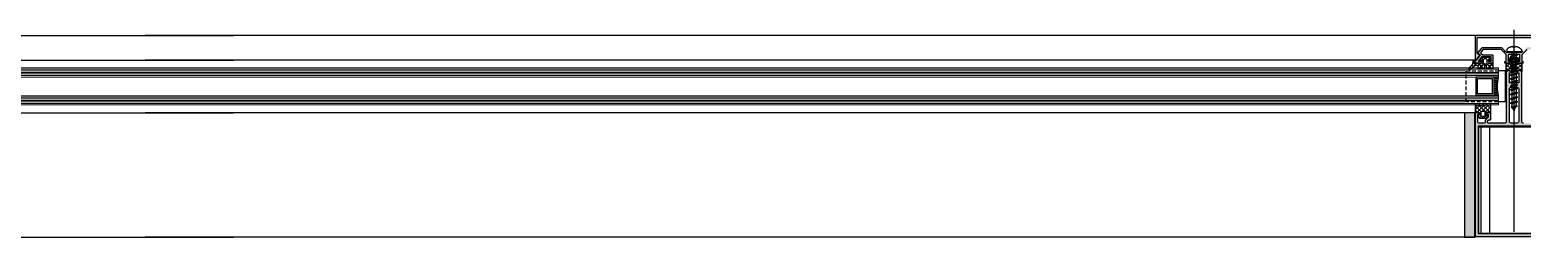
# Model space of a CAD drawing. Header units: millimetres. Extents: x 809 to 8159, y 33 to 4533.
# Drawn here: x 4301.7 to 4397.7, y 3467.1 to 3480.4 of the extents above; entities that cross this region are included whole.
import ezdxf

# ---------------------------------------------------------------- set-up
doc = ezdxf.new("R2010")
doc.units = ezdxf.units.MM
doc.linetypes.add('DASHDOT', pattern=[25.4, 12.7, -6.35, 0, -6.35])
doc.linetypes.add('HIDDEN', pattern=[0.375, 0.25, -0.125])
for name, color, linetype in [('1', 3, 'Continuous'), ('11', 11, 'Continuous'), ('3', 11, 'Continuous'), ('5', 11, 'Continuous'), ('EKSEN', 11, 'Continuous'), ('FITILLER', 240, 'Continuous'), ('GORUNUS-TARAMA', 11, 'Continuous')]:
    doc.layers.add(name, color=color, linetype=linetype)
doc.layers.add('cam', color=5, linetype='Continuous', lineweight=0)

# ---------------------------------------------------------------- blocks, each defined once
blk = doc.blocks.new('ajsdfxcvzx')
h = blk.add_hatch(color=256)
edge = h.paths.add_edge_path()
edge.add_arc((36350.809, -5111.391), 0.05, 90, 180, ccw=False)
edge.add_line((36350.809, -5111.341), (36355.449, -5111.341))
edge.add_arc((36355.449, -5111.391), 0.05, 0, 90, ccw=False)
edge.add_line((36355.499, -5111.391), (36355.499, -5112.345))
edge.add_line((36355.499, -5112.345), (36355.366, -5112.456))
edge.add_arc((36355.398, -5112.494), 0.05, 130, 220)
edge.add_line((36355.36, -5112.526), (36355.593, -5112.804))
edge.add_arc((36355.609, -5112.791), 0.02, 220, 360)
edge.add_line((36355.629, -5112.791), (36355.629, -5111.261))
edge.add_arc((36355.579, -5111.261), 0.05, 0, 90)
edge.add_line((36355.579, -5111.211), (36350.679, -5111.211))
edge.add_arc((36350.679, -5111.261), 0.05, 90, 180)
edge.add_line((36350.629, -5111.261), (36350.629, -5112.791))
edge.add_arc((36350.649, -5112.791), 0.02, 180, 320)
edge.add_line((36350.664, -5112.804), (36350.897, -5112.526))
edge.add_arc((36350.859, -5112.494), 0.05, 320, 410)
edge.add_line((36350.891, -5112.456), (36350.759, -5112.345))
edge.add_line((36350.759, -5112.345), (36350.759, -5111.391))
h = blk.add_hatch(color=256)
edge = h.paths.add_edge_path()
edge.add_line((36351.651, -5112.585), (36351.051, -5112.585))
edge.add_line((36351.051, -5112.585), (36350.816, -5112.865))
edge.add_line((36350.816, -5112.865), (36351.021, -5112.865))
edge.add_line((36351.021, -5112.865), (36351.021, -5112.935))
edge.add_arc((36350.971, -5112.935), 0.05, -90, 0, ccw=False)
edge.add_line((36350.971, -5112.985), (36350.634, -5112.985))
edge.add_line((36350.634, -5112.985), (36350.634, -5112.879))
edge.add_line((36350.634, -5112.879), (36350.932, -5112.523))
edge.add_arc((36350.894, -5112.491), 0.05, 320, 410)
edge.add_line((36350.926, -5112.453), (36350.837, -5112.378))
edge.add_arc((36350.869, -5112.339), 0.05, 140, 230, ccw=False)
edge.add_line((36350.83, -5112.307), (36351.086, -5112.002))
edge.add_arc((36351.125, -5112.035), 0.05, 90, 140, ccw=False)
edge.add_line((36351.125, -5111.985), (36352.304, -5111.985))
edge.add_arc((36352.304, -5112.035), 0.05, 45, 90, ccw=False)
edge.add_line((36352.339, -5111.999), (36352.517, -5112.176))
edge.add_line((36352.517, -5112.176), (36352.517, -5112.219))
edge.add_line((36352.517, -5112.219), (36352.559, -5112.219))
edge.add_line((36352.559, -5112.219), (36352.614, -5112.274))
edge.add_arc((36352.649, -5112.238), 0.05, 225, 270)
edge.add_line((36352.649, -5112.288), (36353.608, -5112.288))
edge.add_arc((36353.608, -5112.238), 0.05, 270, 315)
edge.add_line((36353.643, -5112.274), (36353.698, -5112.219))
edge.add_line((36353.698, -5112.219), (36353.741, -5112.219))
edge.add_line((36353.741, -5112.219), (36353.741, -5112.176))
edge.add_line((36353.741, -5112.176), (36353.918, -5111.999))
edge.add_arc((36353.953, -5112.035), 0.05, 90, 135, ccw=False)
edge.add_line((36353.953, -5111.985), (36355.133, -5111.985))
edge.add_arc((36355.133, -5112.035), 0.05, 40, 90, ccw=False)
edge.add_line((36355.171, -5112.002), (36355.427, -5112.307))
edge.add_arc((36355.388, -5112.339), 0.05, -50, 40, ccw=False)
edge.add_line((36355.421, -5112.378), (36355.331, -5112.453))
edge.add_arc((36355.363, -5112.491), 0.05, 130, 220)
edge.add_line((36355.325, -5112.523), (36355.624, -5112.879))
edge.add_line((36355.624, -5112.879), (36355.624, -5112.985))
edge.add_line((36355.624, -5112.985), (36355.286, -5112.985))
edge.add_arc((36355.286, -5112.935), 0.05, 180, 270, ccw=False)
edge.add_line((36355.236, -5112.935), (36355.236, -5112.865))
edge.add_line((36355.236, -5112.865), (36355.441, -5112.865))
edge.add_line((36355.441, -5112.865), (36355.206, -5112.585))
edge.add_line((36355.206, -5112.585), (36354.606, -5112.585))
edge.add_line((36354.606, -5112.585), (36354.606, -5112.865))
edge.add_line((36354.606, -5112.865), (36354.736, -5112.865))
edge.add_line((36354.736, -5112.865), (36354.736, -5112.935))
edge.add_arc((36354.686, -5112.935), 0.05, 270, 360, ccw=False)
edge.add_line((36354.686, -5112.985), (36354.486, -5112.985))
edge.add_line((36354.486, -5112.985), (36354.486, -5112.515))
edge.add_arc((36354.536, -5112.515), 0.05, 90, 180, ccw=False)
edge.add_line((36354.536, -5112.465), (36355.112, -5112.465))
edge.add_arc((36355.112, -5112.415), 0.05, 270, 310)
edge.add_line((36355.144, -5112.453), (36355.252, -5112.363))
edge.add_arc((36355.219, -5112.325), 0.05, 310, 400)
edge.add_line((36355.258, -5112.292), (36355.115, -5112.122))
edge.add_arc((36355.077, -5112.155), 0.05, 40, 90)
edge.add_line((36355.077, -5112.105), (36354.003, -5112.105))
edge.add_arc((36354.003, -5112.155), 0.05, 90, 135)
edge.add_line((36353.968, -5112.119), (36353.643, -5112.443))
edge.add_arc((36353.679, -5112.479), 0.05, 135, 180)
edge.add_line((36353.629, -5112.479), (36353.629, -5112.885))
edge.add_line((36353.629, -5112.885), (36353.729, -5112.885))
edge.add_line((36353.729, -5112.885), (36353.729, -5112.985))
edge.add_line((36353.729, -5112.985), (36353.429, -5112.985))
edge.add_arc((36353.429, -5112.935), 0.05, 180, 270, ccw=False)
edge.add_line((36353.379, -5112.935), (36353.379, -5112.865))
edge.add_line((36353.379, -5112.865), (36353.509, -5112.865))
edge.add_line((36353.509, -5112.865), (36353.509, -5112.488))
edge.add_arc((36353.459, -5112.488), 0.05, 0, 90)
edge.add_line((36353.459, -5112.438), (36352.799, -5112.438))
edge.add_arc((36352.799, -5112.488), 0.05, 90, 180)
edge.add_line((36352.749, -5112.488), (36352.749, -5112.865))
edge.add_line((36352.749, -5112.865), (36352.879, -5112.865))
edge.add_line((36352.879, -5112.865), (36352.879, -5112.935))
edge.add_arc((36352.829, -5112.935), 0.05, 270, 360, ccw=False)
edge.add_line((36352.829, -5112.985), (36352.529, -5112.985))
edge.add_line((36352.529, -5112.985), (36352.529, -5112.885))
edge.add_line((36352.529, -5112.885), (36352.629, -5112.885))
edge.add_line((36352.629, -5112.885), (36352.629, -5112.479))
edge.add_arc((36352.579, -5112.479), 0.05, 0, 45)
edge.add_line((36352.614, -5112.443), (36352.29, -5112.119))
edge.add_arc((36352.254, -5112.155), 0.05, 45, 90)
edge.add_line((36352.254, -5112.105), (36351.18, -5112.105))
edge.add_arc((36351.18, -5112.155), 0.05, 90, 140)
edge.add_line((36351.142, -5112.122), (36350.999, -5112.292))
edge.add_arc((36351.038, -5112.325), 0.05, 140, 230)
edge.add_line((36351.006, -5112.363), (36351.113, -5112.453))
edge.add_arc((36351.145, -5112.415), 0.05, 230, 270)
edge.add_line((36351.145, -5112.465), (36351.721, -5112.465))
edge.add_arc((36351.721, -5112.515), 0.05, 0, 90, ccw=False)
edge.add_line((36351.771, -5112.515), (36351.771, -5112.985))
edge.add_line((36351.771, -5112.985), (36351.571, -5112.985))
edge.add_arc((36351.571, -5112.935), 0.05, 180, 270, ccw=False)
edge.add_line((36351.521, -5112.935), (36351.521, -5112.865))
edge.add_line((36351.521, -5112.865), (36351.651, -5112.865))
edge.add_line((36351.651, -5112.865), (36351.651, -5112.585))
h = blk.add_hatch(color=256)
edge = h.paths.add_edge_path()
edge.add_line((36355.379, -5116.205), (36355.379, -5116.275))
edge.add_line((36355.379, -5116.275), (36355.469, -5116.275))
edge.add_line((36355.469, -5116.275), (36355.469, -5116.755))
edge.add_arc((36355.369, -5116.755), 0.1, 270, 360, ccw=False)
edge.add_line((36355.369, -5116.855), (36355.089, -5116.855))
edge.add_arc((36355.089, -5116.755), 0.1, 180, 270, ccw=False)
edge.add_line((36354.989, -5116.755), (36354.989, -5116.675))
edge.add_arc((36354.939, -5116.675), 0.05, 0, 45)
edge.add_line((36354.974, -5116.64), (36354.803, -5116.469))
edge.add_arc((36354.839, -5116.434), 0.05, 180, 225, ccw=False)
edge.add_line((36354.789, -5116.434), (36354.789, -5116.275))
edge.add_line((36354.789, -5116.275), (36354.879, -5116.275))
edge.add_line((36354.879, -5116.275), (36354.879, -5116.205))
edge.add_arc((36354.829, -5116.205), 0.05, 360, 450)
edge.add_line((36354.829, -5116.155), (36354.629, -5116.155))
edge.add_line((36354.629, -5116.155), (36354.629, -5116.595))
edge.add_arc((36354.679, -5116.595), 0.05, 180, 270)
edge.add_line((36354.679, -5116.645), (36354.746, -5116.645))
edge.add_arc((36354.746, -5116.695), 0.05, 45, 90, ccw=False)
edge.add_line((36354.781, -5116.659), (36354.814, -5116.692))
edge.add_arc((36354.779, -5116.727), 0.05, 0, 45, ccw=False)
edge.add_line((36354.829, -5116.727), (36354.829, -5116.805))
edge.add_arc((36354.779, -5116.805), 0.05, 270, 360, ccw=False)
edge.add_line((36354.779, -5116.855), (36354.529, -5116.855))
edge.add_line((36354.529, -5116.855), (36354.159, -5116.855))
edge.add_line((36354.159, -5116.855), (36354.129, -5116.885))
edge.add_line((36354.129, -5116.885), (36354.099, -5116.855))
edge.add_line((36354.099, -5116.855), (36353.729, -5116.855))
edge.add_arc((36353.72, -5116.763), 0.0919, 179.04495, 275.07053, ccw=False)
edge.add_line((36353.629, -5116.762), (36353.629, -5114.485))
edge.add_arc((36353.629, -5114.465), 0.02, 90, 270, ccw=False)
edge.add_line((36353.629, -5114.445), (36353.629, -5114.425))
edge.add_arc((36353.629, -5114.405), 0.02, 90, 270, ccw=False)
edge.add_line((36353.629, -5114.385), (36353.629, -5113.455))
edge.add_line((36353.629, -5113.455), (36353.489, -5113.455))
edge.add_arc((36353.489, -5113.515), 0.06, 90, 180)
edge.add_line((36353.429, -5113.515), (36353.359, -5113.515))
edge.add_arc((36353.359, -5113.545), 0.03, 90, 180)
edge.add_line((36353.329, -5113.545), (36353.329, -5113.585))
edge.add_arc((36353.359, -5113.585), 0.03, 180, 270)
edge.add_line((36353.359, -5113.615), (36353.429, -5113.615))
edge.add_line((36353.429, -5113.615), (36353.429, -5114.255))
edge.add_line((36353.429, -5114.255), (36353.179, -5114.255))
edge.add_line((36353.179, -5114.255), (36353.129, -5114.305))
edge.add_line((36353.129, -5114.305), (36353.079, -5114.255))
edge.add_line((36353.079, -5114.255), (36352.829, -5114.255))
edge.add_line((36352.829, -5114.255), (36352.829, -5113.615))
edge.add_line((36352.829, -5113.615), (36352.899, -5113.615))
edge.add_arc((36352.899, -5113.585), 0.03, 270, 360)
edge.add_line((36352.929, -5113.585), (36352.929, -5113.545))
edge.add_arc((36352.899, -5113.545), 0.03, 360, 450)
edge.add_line((36352.899, -5113.515), (36352.829, -5113.515))
edge.add_arc((36352.769, -5113.515), 0.06, 0, 90)
edge.add_line((36352.769, -5113.455), (36352.629, -5113.455))
edge.add_line((36352.629, -5113.455), (36352.629, -5114.385))
edge.add_arc((36352.629, -5114.405), 0.02, -90, 90, ccw=False)
edge.add_line((36352.629, -5114.425), (36352.629, -5114.445))
edge.add_arc((36352.629, -5114.465), 0.02, -90, 90, ccw=False)
edge.add_line((36352.629, -5114.485), (36352.629, -5116.762))
edge.add_arc((36352.537, -5116.763), 0.0919, -95.07053, 0.95505, ccw=False)
edge.add_line((36352.529, -5116.855), (36352.159, -5116.855))
edge.add_line((36352.159, -5116.855), (36352.129, -5116.885))
edge.add_line((36352.129, -5116.885), (36352.099, -5116.855))
edge.add_line((36352.099, -5116.855), (36351.729, -5116.855))
edge.add_line((36351.729, -5116.855), (36351.479, -5116.855))
edge.add_arc((36351.479, -5116.805), 0.05, 180, 270, ccw=False)
edge.add_line((36351.429, -5116.805), (36351.429, -5116.727))
edge.add_arc((36351.479, -5116.727), 0.05, 135, 180, ccw=False)
edge.add_line((36351.443, -5116.692), (36351.476, -5116.659))
edge.add_arc((36351.511, -5116.695), 0.05, 90, 135, ccw=False)
edge.add_line((36351.511, -5116.645), (36351.579, -5116.645))
edge.add_arc((36351.579, -5116.595), 0.05, 270, 360)
edge.add_line((36351.629, -5116.595), (36351.629, -5116.155))
edge.add_line((36351.629, -5116.155), (36351.429, -5116.155))
edge.add_arc((36351.429, -5116.205), 0.05, 90, 180)
edge.add_line((36351.379, -5116.205), (36351.379, -5116.275))
edge.add_line((36351.379, -5116.275), (36351.469, -5116.275))
edge.add_line((36351.469, -5116.275), (36351.469, -5116.434))
edge.add_arc((36351.419, -5116.434), 0.05, -45, 0, ccw=False)
edge.add_line((36351.454, -5116.469), (36351.283, -5116.64))
edge.add_arc((36351.319, -5116.675), 0.05, 135, 180)
edge.add_line((36351.269, -5116.675), (36351.269, -5116.755))
edge.add_arc((36351.169, -5116.755), 0.1, 270, 360, ccw=False)
edge.add_line((36351.169, -5116.855), (36350.889, -5116.855))
edge.add_arc((36350.889, -5116.755), 0.1, 180, 270, ccw=False)
edge.add_line((36350.789, -5116.755), (36350.789, -5116.275))
edge.add_line((36350.789, -5116.275), (36350.879, -5116.275))
edge.add_line((36350.879, -5116.275), (36350.879, -5116.205))
edge.add_arc((36350.829, -5116.205), 0.05, 360, 450)
edge.add_line((36350.829, -5116.155), (36350.629, -5116.155))
edge.add_line((36350.629, -5116.155), (36350.629, -5124.147))
edge.add_line((36350.629, -5124.147), (36355.629, -5124.147))
edge.add_line((36355.629, -5124.147), (36355.629, -5116.155))
edge.add_line((36355.629, -5116.155), (36355.429, -5116.155))
edge.add_arc((36355.429, -5116.205), 0.05, 90, 180)
h.paths.add_polyline_path([(36350.83, -5117.047), (36350.83, -5123.947), (36355.43, -5123.947), (36355.43, -5117.047), (36353.13, -5117.047)], flags=16)
edge = h.paths.add_edge_path(flags=16)
edge.add_arc((36353.33, -5114.647), 0.1, 0, 90, ccw=False)
edge.add_line((36353.43, -5114.647), (36353.43, -5116.747))
edge.add_arc((36353.33, -5116.747), 0.1, 270, 360, ccw=False)
edge.add_line((36353.33, -5116.847), (36352.93, -5116.847))
edge.add_arc((36352.93, -5116.747), 0.1, 180, 270, ccw=False)
edge.add_line((36352.83, -5116.747), (36352.83, -5114.647))
edge.add_arc((36352.93, -5114.647), 0.1, 90, 180, ccw=False)
edge.add_line((36352.93, -5114.547), (36353.33, -5114.547))
h = blk.add_hatch()
h.set_pattern_fill('NET', color=256, angle=270, style=0)
h.set_pattern_definition([(270, (36349.51992, -5172.3263), (0.125, -4e-17), []), (360, (36349.51992, -5172.3263), (5e-17, 0.125), [])])
h.paths.add_polyline_path([(36351.835, -5113.905), (36351.835, -5115.067), (36352.133, -5115.067), (36352.093, -5114.869), (36352.073, -5114.63), (36352.073, -5114.372), (36352.103, -5114.044), (36352.123, -5113.905)])
at = {"layer": 'FITILLER'}
h = blk.add_hatch(dxfattribs=at)
h.set_pattern_fill('NET', color=256, scale=1.5, angle=315, style=0)
h.set_pattern_definition([(225, (36341.48968, -5098.56867), (-0.1325825, 0.1325825), []), (135, (36341.48968, -5098.56867), (0.1325825, 0.1325825), [])])
edge = h.paths.add_edge_path(flags=16)
edge.add_arc((36351.246, -5112.813), 0.1, 90, 180)
edge.add_line((36351.146, -5112.813), (36351.146, -5112.938))
edge.add_arc((36351.246, -5112.938), 0.1, 180, 270)
edge.add_line((36351.246, -5113.038), (36351.296, -5113.038))
edge.add_arc((36351.296, -5112.938), 0.1, 270, 360)
edge.add_line((36351.396, -5112.938), (36351.396, -5112.813))
edge.add_arc((36351.296, -5112.813), 0.1, 360, 450)
edge.add_line((36351.296, -5112.713), (36351.246, -5112.713))
edge = h.paths.add_edge_path()
edge.add_arc((36350.287, -5112.969), 0.2, 319.76686, 350)
edge.add_line((36350.484, -5113.004), (36350.508, -5112.869))
edge.add_arc((36350.557, -5112.878), 0.05, 105, 170, ccw=False)
edge.add_line((36350.544, -5112.83), (36350.614, -5112.811))
edge.add_line((36350.614, -5112.811), (36350.614, -5112.988))
edge.add_line((36350.614, -5112.988), (36350.996, -5112.988))
edge.add_arc((36350.996, -5112.938), 0.05, 270, 360)
edge.add_line((36351.046, -5112.938), (36351.046, -5112.818))
edge.add_line((36351.046, -5112.818), (36350.946, -5112.818))
edge.add_line((36350.946, -5112.818), (36350.946, -5112.768))
edge.add_line((36350.946, -5112.768), (36351.021, -5112.638))
edge.add_arc((36351.064, -5112.663), 0.05, 90, 150, ccw=False)
edge.add_line((36351.064, -5112.613), (36351.478, -5112.613))
edge.add_arc((36351.478, -5112.663), 0.05, 30, 90, ccw=False)
edge.add_line((36351.521, -5112.638), (36351.596, -5112.768))
edge.add_line((36351.596, -5112.768), (36351.596, -5112.818))
edge.add_line((36351.596, -5112.818), (36351.496, -5112.818))
edge.add_line((36351.496, -5112.818), (36351.496, -5112.938))
edge.add_arc((36351.546, -5112.938), 0.05, 180, 270)
edge.add_line((36351.546, -5112.988), (36351.771, -5112.988))
edge.add_line((36351.771, -5112.988), (36351.771, -5113.338))
edge.add_line((36351.771, -5113.338), (36351.621, -5113.338))
edge.add_line((36351.621, -5113.338), (36351.621, -5113.188))
edge.add_arc((36351.571, -5113.188), 0.05, 0, 90)
edge.add_line((36351.571, -5113.138), (36351.551, -5113.138))
edge.add_arc((36351.551, -5113.188), 0.05, 90, 180)
edge.add_line((36351.501, -5113.188), (36351.501, -5113.338))
edge.add_line((36351.501, -5113.338), (36351.351, -5113.338))
edge.add_line((36351.351, -5113.338), (36351.351, -5113.188))
edge.add_arc((36351.301, -5113.188), 0.05, 360, 450)
edge.add_line((36351.301, -5113.138), (36351.281, -5113.138))
edge.add_arc((36351.281, -5113.188), 0.05, 90, 180)
edge.add_line((36351.231, -5113.188), (36351.231, -5113.338))
edge.add_line((36351.231, -5113.338), (36351.081, -5113.338))
edge.add_line((36351.081, -5113.338), (36351.081, -5113.188))
edge.add_arc((36351.031, -5113.188), 0.05, 360, 450)
edge.add_line((36351.031, -5113.138), (36351.011, -5113.138))
edge.add_arc((36351.011, -5113.188), 0.05, 90, 180)
edge.add_line((36350.961, -5113.188), (36350.961, -5113.338))
edge.add_line((36350.961, -5113.338), (36350.811, -5113.338))
edge.add_line((36350.811, -5113.338), (36350.811, -5113.188))
edge.add_arc((36350.761, -5113.188), 0.05, 0, 90)
edge.add_line((36350.761, -5113.138), (36350.653, -5113.138))
edge.add_arc((36350.653, -5113.188), 0.05, 90, 130)
edge.add_line((36350.621, -5113.149), (36350.302, -5113.417))
edge.add_arc((36350.264, -5113.385), 0.05, 139.76686, 319.76686, ccw=False)
edge.add_line((36350.225, -5113.352), (36350.44, -5113.099))
h = blk.add_hatch(dxfattribs=at)
h.set_pattern_fill('NET', color=256, scale=1.5, angle=315, style=0)
h.set_pattern_definition([(315, (36434.0099, -5094.67452), (0.13258252, 0.13258252), []), (45, (36434.0099, -5094.67452), (-0.13258252, 0.13258252), [])])
edge = h.paths.add_edge_path(flags=16)
edge.add_arc((36353.153, -5112.979), 0.1, 270, 360)
edge.add_line((36353.253, -5112.979), (36353.253, -5112.821))
edge.add_arc((36353.153, -5112.821), 0.1, 360, 450)
edge.add_line((36353.153, -5112.721), (36353.103, -5112.721))
edge.add_arc((36353.103, -5112.821), 0.1, 90, 180)
edge.add_line((36353.003, -5112.821), (36353.003, -5112.979))
edge.add_arc((36353.103, -5112.979), 0.1, 180, 270)
edge.add_line((36353.103, -5113.079), (36353.153, -5113.079))
edge = h.paths.add_edge_path()
edge.add_line((36353.628, -5112.996), (36353.628, -5113.513))
edge.add_arc((36353.618, -5113.513), 0.01, -135, 0, ccw=False)
edge.add_line((36353.611, -5113.52), (36353.5, -5113.409))
edge.add_arc((36353.493, -5113.415), 0.00893, 45, 135)
edge.add_line((36353.487, -5113.409), (36353.378, -5113.518))
edge.add_arc((36353.371, -5113.512), 0.00893, 225, 315, ccw=False)
edge.add_line((36353.365, -5113.518), (36353.256, -5113.409))
edge.add_arc((36353.25, -5113.415), 0.00893, 45, 135)
edge.add_line((36353.243, -5113.409), (36353.134, -5113.518))
edge.add_arc((36353.128, -5113.512), 0.00893, 225, 315, ccw=False)
edge.add_line((36353.121, -5113.518), (36353.012, -5113.409))
edge.add_arc((36353.006, -5113.415), 0.00893, 45, 135)
edge.add_line((36352.999, -5113.409), (36352.89, -5113.518))
edge.add_arc((36352.884, -5113.512), 0.00893, 225, 315, ccw=False)
edge.add_line((36352.877, -5113.518), (36352.768, -5113.409))
edge.add_arc((36352.762, -5113.415), 0.00893, 45, 135)
edge.add_line((36352.755, -5113.409), (36352.645, -5113.52))
edge.add_arc((36352.638, -5113.513), 0.01, 180, 315, ccw=False)
edge.add_line((36352.628, -5113.513), (36352.628, -5112.996))
edge.add_line((36352.628, -5112.996), (36352.853, -5112.996))
edge.add_arc((36352.853, -5112.946), 0.05, 270, 360)
edge.add_line((36352.903, -5112.946), (36352.903, -5112.826))
edge.add_line((36352.903, -5112.826), (36352.803, -5112.826))
edge.add_line((36352.803, -5112.826), (36352.803, -5112.776))
edge.add_line((36352.803, -5112.776), (36352.878, -5112.646))
edge.add_arc((36352.921, -5112.671), 0.05, 90, 150, ccw=False)
edge.add_line((36352.921, -5112.621), (36353.334, -5112.621))
edge.add_arc((36353.334, -5112.671), 0.05, 30, 90, ccw=False)
edge.add_line((36353.378, -5112.646), (36353.453, -5112.776))
edge.add_line((36353.453, -5112.776), (36353.453, -5112.826))
edge.add_line((36353.453, -5112.826), (36353.353, -5112.826))
edge.add_line((36353.353, -5112.826), (36353.353, -5112.946))
edge.add_arc((36353.403, -5112.946), 0.05, 180, 270)
edge.add_line((36353.403, -5112.996), (36353.628, -5112.996))
h = blk.add_hatch(dxfattribs=at)
h.set_pattern_fill('DOTS', color=256, scale=1.2, angle=225, style=0)
h.set_pattern_definition([(315, (36216.916016, -5021.98938), (-0.026516504, -0.079549513), [0, -0.075])])
h.paths.add_polyline_path([(36350.615, -5116.185), (36349.933, -5116.185), (36349.933, -5124.181), (36350.615, -5124.181)])
h = blk.add_hatch(dxfattribs=at)
h.set_pattern_fill('NET', color=256, scale=1.5, angle=315, style=0)
h.set_pattern_definition([(225, (36345.7312, -5102.54466), (-0.1325825, 0.1325825), []), (135, (36345.7312, -5102.54466), (0.1325825, 0.1325825), [])])
edge = h.paths.add_edge_path(flags=16)
edge.add_arc((36351.154, -5116.176), 0.1, 0, 90, ccw=False)
edge.add_line((36351.254, -5116.176), (36351.254, -5116.335))
edge.add_arc((36351.154, -5116.335), 0.1, -90, 0, ccw=False)
edge.add_line((36351.154, -5116.435), (36351.104, -5116.435))
edge.add_arc((36351.104, -5116.335), 0.1, 180, 270, ccw=False)
edge.add_line((36351.004, -5116.335), (36351.004, -5116.176))
edge.add_arc((36351.104, -5116.176), 0.1, 90, 180, ccw=False)
edge.add_line((36351.104, -5116.076), (36351.154, -5116.076))
edge = h.paths.add_edge_path()
edge.add_line((36351.629, -5116.16), (36351.629, -5115.643))
edge.add_arc((36351.619, -5115.643), 0.01, 360, 495)
edge.add_line((36351.612, -5115.636), (36351.501, -5115.746))
edge.add_arc((36351.494, -5115.74), 0.00893, 225, 315, ccw=False)
edge.add_line((36351.488, -5115.746), (36351.379, -5115.637))
edge.add_arc((36351.372, -5115.644), 0.00893, 45, 135)
edge.add_line((36351.366, -5115.637), (36351.257, -5115.746))
edge.add_arc((36351.251, -5115.74), 0.00893, 225, 315, ccw=False)
edge.add_line((36351.244, -5115.746), (36351.135, -5115.637))
edge.add_arc((36351.129, -5115.644), 0.00893, 45, 135)
edge.add_line((36351.122, -5115.637), (36351.013, -5115.746))
edge.add_arc((36351.007, -5115.74), 0.00893, 225, 315, ccw=False)
edge.add_line((36351, -5115.746), (36350.891, -5115.637))
edge.add_arc((36350.885, -5115.644), 0.00893, 45, 135)
edge.add_line((36350.878, -5115.637), (36350.769, -5115.746))
edge.add_arc((36350.763, -5115.74), 0.00893, 225, 315, ccw=False)
edge.add_line((36350.756, -5115.746), (36350.646, -5115.636))
edge.add_arc((36350.639, -5115.643), 0.01, 45, 180)
edge.add_line((36350.629, -5115.643), (36350.629, -5116.16))
edge.add_line((36350.629, -5116.16), (36350.854, -5116.16))
edge.add_arc((36350.854, -5116.21), 0.05, 0, 90, ccw=False)
edge.add_line((36350.904, -5116.21), (36350.904, -5116.33))
edge.add_line((36350.904, -5116.33), (36350.804, -5116.33))
edge.add_line((36350.804, -5116.33), (36350.804, -5116.38))
edge.add_line((36350.804, -5116.38), (36350.879, -5116.51))
edge.add_arc((36350.922, -5116.485), 0.05, 210, 270)
edge.add_line((36350.922, -5116.535), (36351.335, -5116.535))
edge.add_arc((36351.335, -5116.485), 0.05, 270, 330)
edge.add_line((36351.379, -5116.51), (36351.454, -5116.38))
edge.add_line((36351.454, -5116.38), (36351.454, -5116.33))
edge.add_line((36351.454, -5116.33), (36351.354, -5116.33))
edge.add_line((36351.354, -5116.33), (36351.354, -5116.21))
edge.add_arc((36351.404, -5116.21), 0.05, 90, 180, ccw=False)
edge.add_line((36351.404, -5116.16), (36351.629, -5116.16))
at = {"linetype": 'HIDDEN'}
for p, q in [((36350.046, -5113.485), (36352.129, -5113.485)), ((36350.046, -5115.485), (36350.046, -5113.485)), ((36352.105, -5115.485), (36350.046, -5115.485))]:
    blk.add_line(p, q, dxfattribs=at)
for p, q in [((36352.125, -5113.485), (36352.129, -5113.485)), ((36351.829, -5113.881), (36351.829, -5114.481))]:
    blk.add_line(p, q)
at = {"elevation": 0}
for points in [[(36350.759, -5111.391, -0.414214), (36350.809, -5111.341), (36355.449, -5111.341, -0.414214), (36355.499, -5111.391), (36355.499, -5112.345), (36355.366, -5112.456, 0.414214), (36355.36, -5112.526), (36355.593, -5112.804, 0.700208), (36355.629, -5112.791), (36355.629, -5111.261, 0.414214), (36355.579, -5111.211), (36350.679, -5111.211, 0.414214), (36350.629, -5111.261), (36350.629, -5112.791, 0.700208), (36350.664, -5112.804), (36350.897, -5112.526, 0.414214), (36350.891, -5112.456), (36350.759, -5112.345)], [(36353.33, -5114.547, -0.414214), (36353.43, -5114.647), (36353.43, -5116.747, -0.414214), (36353.33, -5116.847), (36352.93, -5116.847, -0.414214), (36352.83, -5116.747), (36352.83, -5114.647, -0.414214), (36352.93, -5114.547)]]:
    blk.add_lwpolyline(points, format="xyb", close=True, dxfattribs=at)
for points in [[(36353.968, -5112.119), (36353.643, -5112.443, 0.198912), (36353.629, -5112.479), (36353.629, -5112.885), (36353.729, -5112.885)], [(36353.729, -5112.985), (36353.429, -5112.985, -0.414214), (36353.379, -5112.935), (36353.379, -5112.865), (36353.509, -5112.865), (36353.509, -5112.488, 0.414214), (36353.459, -5112.438), (36352.799, -5112.438, 0.414214), (36352.749, -5112.488), (36352.749, -5112.865), (36352.879, -5112.865), (36352.879, -5112.935, -0.414214), (36352.829, -5112.985), (36352.529, -5112.985), (36352.529, -5112.885), (36352.629, -5112.885), (36352.629, -5112.479, 0.198912), (36352.614, -5112.443), (36352.29, -5112.119, 0.198912), (36352.254, -5112.105), (36351.18, -5112.105, 0.221695), (36351.142, -5112.122), (36350.999, -5112.292, 0.414214), (36351.006, -5112.363), (36351.113, -5112.453, 0.176327), (36351.145, -5112.465), (36351.721, -5112.465, -0.414214), (36351.771, -5112.515), (36351.771, -5112.985), (36351.571, -5112.985, -0.414214), (36351.521, -5112.935), (36351.521, -5112.865), (36351.651, -5112.865), (36351.651, -5112.585), (36351.051, -5112.585), (36350.816, -5112.865), (36351.021, -5112.865), (36351.021, -5112.935, -0.414214), (36350.971, -5112.985), (36350.634, -5112.985), (36350.634, -5112.879), (36350.932, -5112.523, 0.414214), (36350.926, -5112.453), (36350.837, -5112.378, -0.414214), (36350.83, -5112.307), (36351.086, -5112.002, -0.221695), (36351.125, -5111.985), (36352.304, -5111.985, -0.198912), (36352.339, -5111.999), (36352.517, -5112.176), (36352.517, -5112.219), (36352.559, -5112.219), (36352.614, -5112.274, 0.198912), (36352.649, -5112.288), (36353.608, -5112.288, 0.198912), (36353.643, -5112.274), (36353.698, -5112.219)], [(36353.729, -5116.855, -0.445362), (36353.629, -5116.762), (36353.629, -5114.485, -1), (36353.629, -5114.445), (36353.629, -5114.425, -1), (36353.629, -5114.385), (36353.629, -5113.455), (36353.489, -5113.455, 0.414214), (36353.429, -5113.515), (36353.359, -5113.515, 0.414214), (36353.329, -5113.545), (36353.329, -5113.585, 0.414214), (36353.359, -5113.615), (36353.429, -5113.615), (36353.429, -5114.255), (36353.179, -5114.255), (36353.129, -5114.305), (36353.079, -5114.255), (36352.829, -5114.255), (36352.829, -5113.615), (36352.899, -5113.615, 0.414214), (36352.929, -5113.585), (36352.929, -5113.545, 0.414214), (36352.899, -5113.515), (36352.829, -5113.515, 0.414214), (36352.769, -5113.455), (36352.629, -5113.455), (36352.629, -5114.385, -1), (36352.629, -5114.425), (36352.629, -5114.445, -1), (36352.629, -5114.485), (36352.629, -5116.762, -0.445362), (36352.529, -5116.855), (36352.159, -5116.855), (36352.129, -5116.885), (36352.099, -5116.855), (36351.729, -5116.855), (36351.479, -5116.855, -0.414214), (36351.429, -5116.805), (36351.429, -5116.727, -0.198912), (36351.443, -5116.692), (36351.476, -5116.659, -0.198912), (36351.511, -5116.645), (36351.579, -5116.645, 0.414214), (36351.629, -5116.595), (36351.629, -5116.155), (36351.429, -5116.155, 0.414214), (36351.379, -5116.205), (36351.379, -5116.275), (36351.469, -5116.275), (36351.469, -5116.434, -0.198912), (36351.454, -5116.469), (36351.283, -5116.64, 0.198912), (36351.269, -5116.675), (36351.269, -5116.755, -0.414214), (36351.169, -5116.855), (36350.889, -5116.855, -0.414214), (36350.789, -5116.755), (36350.789, -5116.275), (36350.879, -5116.275), (36350.879, -5116.205, 0.414214), (36350.829, -5116.155), (36350.629, -5116.155), (36350.629, -5124.147), (36355.629, -5124.147)]]:
    blk.add_lwpolyline(points, format="xyb", dxfattribs=at)
for points in [[(36351.829, -5113.881), (36351.829, -5115.067), (36350.683, -5115.067), (36350.683, -5113.881)], [(36351.729, -5113.981), (36351.729, -5114.967), (36350.783, -5114.967), (36350.783, -5113.981)], [(36351.835, -5113.905), (36351.835, -5115.067), (36352.133, -5115.067), (36352.093, -5114.869), (36352.073, -5114.63), (36352.073, -5114.372), (36352.103, -5114.044), (36352.123, -5113.905)], [(36350.83, -5117.047), (36350.83, -5123.947), (36355.43, -5123.947), (36355.43, -5117.047), (36353.13, -5117.047)]]:
    blk.add_lwpolyline(points, close=True, dxfattribs=at)
at = {"layer": '1', "linetype": 'DASHDOT', "ltscale": 10}
for p, q in [((36352.654, -5112.123), (36352.654, -5112.273)), ((36353.604, -5112.273), (36352.654, -5112.273)), ((36353.271, -5112.433), (36352.886, -5112.569)), ((36353.371, -5112.469), (36352.886, -5112.569)), ((36352.886, -5112.569), (36352.986, -5112.606)), ((36353.271, -5112.633), (36352.886, -5112.769)), ((36352.986, -5112.273), (36352.986, -5112.534)), ((36352.986, -5112.44), (36352.986, -5112.426)), ((36352.986, -5112.44), (36352.986, -5112.426)), ((36352.986, -5112.44), (36352.986, -5112.534)), ((36352.986, -5112.44), (36352.986, -5112.44)), ((36352.986, -5112.44), (36352.986, -5112.44)), ((36352.986, -5112.606), (36353.371, -5112.469)), ((36352.986, -5112.606), (36352.986, -5112.734)), ((36353.271, -5112.273), (36353.271, -5112.433)), ((36353.271, -5112.431), (36353.271, -5112.433)), ((36353.371, -5112.469), (36353.271, -5112.433)), ((36353.271, -5112.505), (36353.271, -5112.633)), ((36353.371, -5112.669), (36353.271, -5112.633)), ((36353.604, -5112.123), (36353.604, -5112.273)), ((36353.371, -5112.669), (36352.886, -5112.769))]:
    blk.add_line(p, q, dxfattribs=at)
for centre, radius, start, end in [((36353.129, -5112.57), 0.653, 98.40723, 136.68802), ((36353.129, -5111.837), 0.13, 222.68487, 317.31513), ((36353.129, -5112.57), 0.653, 43.31198, 81.59277)]:
    blk.add_arc(centre, radius, start, end, dxfattribs=at)
at = {"layer": '11'}
for p, q in [((36352.886, -5112.769), (36352.986, -5112.806)), ((36353.271, -5112.833), (36352.886, -5112.969)), ((36353.371, -5112.869), (36352.886, -5112.969)), ((36352.886, -5112.969), (36352.986, -5113.006)), ((36353.271, -5113.033), (36352.886, -5113.169)), ((36353.371, -5113.069), (36352.886, -5113.169)), ((36352.886, -5113.169), (36352.986, -5113.206)), ((36353.271, -5113.233), (36352.886, -5113.369)), ((36352.886, -5113.369), (36353.371, -5113.269)), ((36352.986, -5113.406), (36352.886, -5113.369)), ((36353.271, -5113.433), (36352.886, -5113.569)), ((36353.371, -5113.469), (36352.886, -5113.569)), ((36352.886, -5113.569), (36352.986, -5113.606)), ((36352.986, -5112.806), (36353.371, -5112.669)), ((36352.986, -5112.806), (36352.986, -5112.934)), ((36352.986, -5113.006), (36353.371, -5112.869)), ((36352.986, -5113.006), (36352.986, -5113.134)), ((36352.986, -5113.206), (36353.371, -5113.069)), ((36352.986, -5113.206), (36352.986, -5113.334)), ((36353.371, -5113.269), (36352.986, -5113.406)), ((36352.986, -5113.406), (36352.986, -5113.534)), ((36352.986, -5113.606), (36353.371, -5113.469)), ((36352.986, -5113.606), (36353.371, -5113.469)), ((36352.986, -5113.606), (36352.986, -5113.734)), ((36353.271, -5112.705), (36353.271, -5112.833)), ((36353.371, -5112.869), (36353.271, -5112.833)), ((36353.271, -5112.905), (36353.271, -5113.033)), ((36353.371, -5113.069), (36353.271, -5113.033)), ((36353.271, -5113.105), (36353.271, -5113.233)), ((36353.371, -5113.269), (36353.271, -5113.233)), ((36353.271, -5113.305), (36353.271, -5113.433)), ((36353.371, -5113.469), (36353.271, -5113.433)), ((36353.271, -5113.505), (36353.271, -5113.633)), ((36353.271, -5113.633), (36352.886, -5113.769)), ((36353.371, -5113.669), (36352.886, -5113.769)), ((36352.886, -5113.769), (36352.986, -5113.806)), ((36353.271, -5113.863), (36352.886, -5113.999)), ((36353.371, -5113.899), (36352.886, -5113.999)), ((36352.886, -5113.999), (36352.986, -5114.035)), ((36353.271, -5114.102), (36352.886, -5114.239)), ((36353.371, -5114.139), (36352.886, -5114.239)), ((36352.886, -5114.239), (36352.986, -5114.275)), ((36353.271, -5114.342), (36352.886, -5114.478)), ((36353.371, -5114.378), (36352.886, -5114.478)), ((36352.886, -5114.478), (36352.986, -5114.515)), ((36352.986, -5113.806), (36353.371, -5113.669)), ((36352.986, -5113.806), (36352.986, -5113.964)), ((36352.986, -5114.035), (36353.371, -5113.899)), ((36352.986, -5114.035), (36352.986, -5114.203)), ((36352.986, -5114.275), (36353.371, -5114.139)), ((36352.986, -5114.275), (36353.371, -5114.139)), ((36352.986, -5114.275), (36352.986, -5114.443)), ((36352.986, -5114.515), (36353.371, -5114.378)), ((36352.986, -5114.515), (36353.371, -5114.378)), ((36352.986, -5114.515), (36352.986, -5114.683)), ((36353.371, -5113.669), (36353.271, -5113.633)), ((36353.271, -5113.705), (36353.271, -5113.863)), ((36353.371, -5113.899), (36353.271, -5113.863)), ((36353.271, -5113.935), (36353.271, -5114.102)), ((36353.371, -5114.139), (36353.271, -5114.102)), ((36353.271, -5114.174), (36353.271, -5114.342)), ((36353.371, -5114.378), (36353.271, -5114.342)), ((36353.271, -5114.414), (36353.271, -5114.582)), ((36353.271, -5114.582), (36352.886, -5114.718)), ((36353.371, -5114.618), (36352.886, -5114.718)), ((36352.886, -5114.718), (36352.986, -5114.755)), ((36353.271, -5114.867), (36352.886, -5115.004)), ((36353.371, -5114.904), (36352.886, -5115.004)), ((36352.886, -5115.004), (36352.986, -5115.04)), ((36353.271, -5115.153), (36352.886, -5115.289)), ((36353.371, -5115.189), (36352.886, -5115.289)), ((36352.886, -5115.289), (36352.986, -5115.325)), ((36353.271, -5115.438), (36352.886, -5115.574)), ((36353.371, -5115.474), (36352.886, -5115.574)), ((36352.986, -5114.755), (36353.371, -5114.618)), ((36352.986, -5114.755), (36353.371, -5114.618)), ((36352.986, -5114.755), (36352.986, -5114.968)), ((36352.986, -5115.04), (36353.371, -5114.904)), ((36352.986, -5115.04), (36353.371, -5114.904)), ((36352.986, -5115.04), (36352.986, -5115.253)), ((36352.986, -5115.325), (36353.371, -5115.189)), ((36352.986, -5115.325), (36353.371, -5115.189)), ((36352.986, -5115.325), (36352.986, -5115.539)), ((36352.986, -5115.611), (36353.371, -5115.474)), ((36352.986, -5115.611), (36353.371, -5115.474)), ((36353.371, -5114.618), (36353.271, -5114.582)), ((36353.271, -5114.654), (36353.271, -5114.867)), ((36353.371, -5114.904), (36353.271, -5114.867)), ((36353.271, -5114.939), (36353.271, -5115.153)), ((36353.371, -5115.189), (36353.271, -5115.153)), ((36353.271, -5115.224), (36353.271, -5115.438)), ((36353.371, -5115.474), (36353.271, -5115.438)), ((36353.271, -5115.51), (36353.271, -5115.658)), ((36352.886, -5115.574), (36352.986, -5115.611)), ((36353.247, -5115.732), (36352.94, -5115.841)), ((36353.347, -5115.768), (36352.94, -5115.841)), ((36352.94, -5115.841), (36353.04, -5115.877)), ((36352.986, -5115.611), (36352.986, -5115.758)), ((36353.011, -5115.816), (36352.988, -5115.767)), ((36353.129, -5116.073), (36353.038, -5115.876)), ((36353.04, -5115.877), (36353.347, -5115.768)), ((36353.129, -5116.073), (36353.218, -5115.814)), ((36353.247, -5115.732), (36353.27, -5115.665)), ((36353.347, -5115.768), (36353.247, -5115.732))]:
    blk.add_line(p, q, dxfattribs=at)
for centre, start, end in [((36353.006, -5115.758), 180, 204.67488), ((36353.251, -5115.658), 340.88838, 0)]:
    blk.add_arc(centre, 0.02, start, end, dxfattribs=at)
at = {"layer": '3'}
for p, q in [((36352.586, -5113.485), (36352.129, -5113.485)), ((36352.586, -5115.485), (36352.586, -5113.485)), ((36352.586, -5115.485), (36352.129, -5115.485))]:
    blk.add_line(p, q, dxfattribs=at)
at = {"layer": '5'}
for p, q in [((36163.568, -5111.211), (36270.727, -5111.211)), ((36350.629, -5111.211), (36265.034, -5111.211)), ((36163.568, -5112.804), (36270.727, -5112.804)), ((36350.629, -5112.804), (36265.034, -5112.804)), ((36163.568, -5116.185), (36270.727, -5116.185)), ((36350.629, -5116.185), (36265.034, -5116.185)), ((36163.568, -5124.185), (36270.727, -5124.185)), ((36350.629, -5124.185), (36265.034, -5124.185))]:
    blk.add_line(p, q, dxfattribs=at)
at = {"layer": 'cam'}
for p, q in [((36270.727, -5113.285), (36162.068, -5113.285)), ((36270.727, -5113.385), (36162.068, -5113.385)), ((36270.727, -5113.585), (36162.068, -5113.585)), ((36270.727, -5113.485), (36164.193, -5113.485)), ((36265.034, -5113.285), (36352.129, -5113.285)), ((36265.034, -5113.385), (36352.129, -5113.385)), ((36265.034, -5113.485), (36349.984, -5113.485)), ((36265.034, -5113.585), (36352.129, -5113.585)), ((36352.129, -5113.285), (36352.129, -5113.885)), ((36270.727, -5113.685), (36162.068, -5113.685)), ((36270.727, -5113.785), (36162.068, -5113.785)), ((36270.727, -5113.885), (36162.068, -5113.885)), ((36265.034, -5113.685), (36352.129, -5113.685)), ((36265.034, -5113.785), (36352.129, -5113.785)), ((36265.034, -5113.885), (36352.129, -5113.885)), ((36270.679, -5115.085), (36162.068, -5115.085)), ((36270.679, -5115.185), (36162.068, -5115.185)), ((36270.679, -5115.285), (36162.068, -5115.285)), ((36270.679, -5115.385), (36162.068, -5115.385)), ((36270.679, -5115.485), (36164.188, -5115.485)), ((36265.034, -5115.085), (36352.129, -5115.085)), ((36265.034, -5115.185), (36352.129, -5115.185)), ((36265.034, -5115.285), (36352.129, -5115.285)), ((36265.034, -5115.385), (36352.129, -5115.385)), ((36265.034, -5115.485), (36349.975, -5115.485)), ((36352.129, -5115.085), (36352.129, -5115.685)), ((36270.679, -5115.585), (36162.068, -5115.585)), ((36270.679, -5115.685), (36162.068, -5115.685)), ((36265.034, -5115.585), (36352.129, -5115.585)), ((36265.034, -5115.685), (36352.129, -5115.685))]:
    blk.add_line(p, q, dxfattribs=at)
at = {"layer": 'EKSEN', "linetype": 'DASHDOT', "ltscale": 5}
blk.add_line((36353.129, -5123.848), (36353.129, -5110.852), dxfattribs=at)
at = {"layer": 'FITILLER', "elevation": 0}
for points in [[(36350.44, -5113.099, 0.132688), (36350.484, -5113.004), (36350.508, -5112.869, -0.291473), (36350.544, -5112.83), (36350.614, -5112.811), (36350.614, -5112.988), (36350.996, -5112.988, 0.414214), (36351.046, -5112.938), (36351.046, -5112.818), (36350.946, -5112.818), (36350.946, -5112.768), (36351.021, -5112.638, -0.267949), (36351.064, -5112.613), (36351.478, -5112.613, -0.267949), (36351.521, -5112.638), (36351.596, -5112.768), (36351.596, -5112.818), (36351.496, -5112.818), (36351.496, -5112.938, 0.414214), (36351.546, -5112.988), (36351.771, -5112.988), (36351.771, -5113.338), (36351.621, -5113.338), (36351.621, -5113.188, 0.414214), (36351.571, -5113.138), (36351.551, -5113.138, 0.414214), (36351.501, -5113.188), (36351.501, -5113.338), (36351.351, -5113.338), (36351.351, -5113.188, 0.414214), (36351.301, -5113.138), (36351.281, -5113.138, 0.414214), (36351.231, -5113.188), (36351.231, -5113.338), (36351.081, -5113.338), (36351.081, -5113.188, 0.414214), (36351.031, -5113.138), (36351.011, -5113.138, 0.414214), (36350.961, -5113.188), (36350.961, -5113.338), (36350.811, -5113.338), (36350.811, -5113.188, 0.414214), (36350.761, -5113.138), (36350.653, -5113.138, 0.176327), (36350.621, -5113.149), (36350.302, -5113.417, -1), (36350.225, -5113.352)], [(36353.628, -5112.996), (36353.628, -5113.513, -0.668179), (36353.611, -5113.52), (36353.5, -5113.409, 0.414214), (36353.487, -5113.409), (36353.378, -5113.518, -0.414214), (36353.365, -5113.518), (36353.256, -5113.409, 0.414214), (36353.243, -5113.409), (36353.134, -5113.518, -0.414214), (36353.121, -5113.518), (36353.012, -5113.409, 0.414214), (36352.999, -5113.409), (36352.89, -5113.518, -0.414214), (36352.877, -5113.518), (36352.768, -5113.409, 0.414214), (36352.755, -5113.409), (36352.645, -5113.52, -0.668179), (36352.628, -5113.513), (36352.628, -5112.996), (36352.853, -5112.996, 0.414214), (36352.903, -5112.946), (36352.903, -5112.826), (36352.803, -5112.826), (36352.803, -5112.776), (36352.878, -5112.646, -0.267949), (36352.921, -5112.621), (36353.334, -5112.621, -0.267949), (36353.378, -5112.646), (36353.453, -5112.776), (36353.453, -5112.826), (36353.353, -5112.826), (36353.353, -5112.946, 0.414214), (36353.403, -5112.996)], [(36351.246, -5112.713, 0.414214), (36351.146, -5112.813), (36351.146, -5112.938, 0.414214), (36351.246, -5113.038), (36351.296, -5113.038, 0.414214), (36351.396, -5112.938), (36351.396, -5112.813, 0.414214), (36351.296, -5112.713)], [(36353.153, -5113.079, 0.414214), (36353.253, -5112.979), (36353.253, -5112.821, 0.414214), (36353.153, -5112.721), (36353.103, -5112.721, 0.414214), (36353.003, -5112.821), (36353.003, -5112.979, 0.414214), (36353.103, -5113.079)], [(36351.629, -5116.16), (36351.629, -5115.643, 0.668179), (36351.612, -5115.636), (36351.501, -5115.746, -0.414214), (36351.488, -5115.746), (36351.379, -5115.637, 0.414214), (36351.366, -5115.637), (36351.257, -5115.746, -0.414214), (36351.244, -5115.746), (36351.135, -5115.637, 0.414214), (36351.122, -5115.637), (36351.013, -5115.746, -0.414214), (36351, -5115.746), (36350.891, -5115.637, 0.414214), (36350.878, -5115.637), (36350.769, -5115.746, -0.414214), (36350.756, -5115.746), (36350.646, -5115.636, 0.668179), (36350.629, -5115.643), (36350.629, -5116.16), (36350.854, -5116.16, -0.414214), (36350.904, -5116.21), (36350.904, -5116.33), (36350.804, -5116.33), (36350.804, -5116.38), (36350.879, -5116.51, 0.267949), (36350.922, -5116.535), (36351.335, -5116.535, 0.267949), (36351.379, -5116.51), (36351.454, -5116.38), (36351.454, -5116.33), (36351.354, -5116.33), (36351.354, -5116.21, -0.414214), (36351.404, -5116.16)], [(36351.154, -5116.076, -0.414214), (36351.254, -5116.176), (36351.254, -5116.335, -0.414214), (36351.154, -5116.435), (36351.104, -5116.435, -0.414214), (36351.004, -5116.335), (36351.004, -5116.176, -0.414214), (36351.104, -5116.076)]]:
    blk.add_lwpolyline(points, format="xyb", close=True, dxfattribs=at)
blk.add_lwpolyline([(36350.615, -5116.185), (36349.933, -5116.185), (36349.933, -5124.181), (36350.615, -5124.181)], close=True, dxfattribs=at)
at = {"layer": 'GORUNUS-TARAMA'}
for p, q in [((36350.844, -5117.105), (36350.844, -5123.94)), ((36355.414, -5117.105), (36350.844, -5117.105)), ((36350.987, -5117.105), (36350.987, -5123.94)), ((36351.544, -5117.105), (36351.544, -5123.94)), ((36355.414, -5123.94), (36350.844, -5123.94))]:
    blk.add_line(p, q, dxfattribs=at)

msp = doc.modelspace()

# ---------------------------------------------------------------- block references
at = {"layer": 'GORUNUS-TARAMA'}
msp.add_blockref('ajsdfxcvzx', (-31955.956, 8591.274), dxfattribs=at)

doc.saveas('drawing.dxf')
